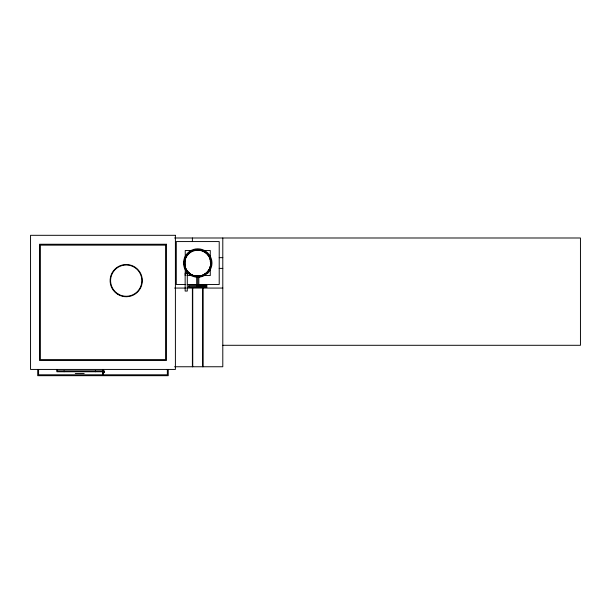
<?xml version="1.0" encoding="UTF-8"?>
<svg xmlns="http://www.w3.org/2000/svg" width="611" height="611" viewBox="0 0 611 611"><rect width="100%" height="100%" fill="white"/><g stroke="black" fill="none" stroke-linecap="round" stroke-linejoin="round"><path stroke-width="0.92" d="M198.819 276.302L196.673 276.302M198.819 277.104L197.758 277.241L197.758 285.291M174.593 237.992L580.45 237.992L580.45 345.291L222.794 345.291M219.212 257.666L222.794 257.666M219.212 268.389L222.794 268.389M187.027 275.546L192.389 275.546M201.004 275.546L210.276 275.546L210.276 266.274M198.827 276.348L196.681 276.348L196.681 286.368M185.836 284.489L176.296 284.489L176.296 241.566L219.212 241.566L219.212 284.489L187.737 284.489M198.827 285.329L206.694 285.329M198.827 285.436L206.694 285.436M198.827 285.604L206.694 285.604M198.827 285.826L206.694 285.826M198.827 286.085L206.694 286.085M188.814 286.368L206.694 286.368M206.694 286.903L196.681 286.903L196.681 287.437M196.681 287.124L206.694 287.124M196.681 287.292L206.694 287.292M206.694 287.399L188.814 287.437L188.814 285.291L206.694 285.291L206.694 287.437M174.593 288.064L185.836 288.064M186.89 288.064L222.794 288.064M174.593 366.753L222.794 366.753L222.794 237.992M56.93 370.862L102.526 370.862M102.564 371.755L56.93 371.755L56.93 369.434M75.275 373.542L84.181 373.542M196.597 277.089L198.903 277.394M210.276 261.638L210.276 250.51L185.24 250.51L185.24 266.274M203.119 288.064L203.119 366.753M202.585 288.064L202.585 366.753M198.827 277.241L198.827 286.368M192.748 288.064L192.748 366.753M192.389 237.992L192.389 241.566M192.389 288.064L192.389 366.753M185.24 268.13L185.24 275.546M168.246 369.434L168.246 375.689L37.706 375.689L37.706 369.434M167.353 369.434L167.353 374.795L38.6 374.795L38.6 369.434M103.419 369.434L103.419 374.795M102.526 369.434L102.526 374.795M95.377 370.862L95.377 371.755M64.079 370.862L64.079 371.755M194.382 275.905A13.052 13.052 0 0 1 188.333 254.268A13.052 13.052 0 0 1 210.215 259.37A13.052 13.052 0 0 1 195.215 276.096M187.264 273.522A1.069 1.069 0 0 1 187.264 275.042M185.965 273.354A1.069 1.069 0 0 1 187.035 273.354M102.976 370.984A0.894 0.894 0 0 1 104.313 371.679A0.894 0.894 0 0 1 103.114 372.595A0.894 0.894 0 0 1 102.793 371.121M104.168 371.541A0.894 0.894 0 0 1 103.549 372.87A0.894 0.894 0 0 1 102.511 371.832A0.894 0.894 0 0 1 103.839 371.213M102.976 370.801A0.894 0.894 0 0 1 104.313 371.457A0.894 0.894 0 0 1 103.19 372.443M102.976 372.351A0.894 0.894 0 0 1 102.648 371.129M207.236 272.514L204.464 274.645A13.411 13.411 0 0 1 191.052 274.645L188.272 272.514A13.411 13.411 0 0 1 188.272 253.542A13.411 13.411 0 0 1 207.236 253.542A13.411 13.411 0 0 1 207.236 272.514M207.809 273.079L204.861 275.34A14.213 14.213 0 0 1 190.647 275.34L187.699 273.079A14.213 14.213 0 0 1 187.699 252.977A14.213 14.213 0 0 1 207.809 252.977A14.213 14.213 0 0 1 207.809 273.079M175.403 235.311L30.55 235.311L30.55 369.434L175.403 369.434L175.403 235.311M166.459 244.247L39.494 244.247L39.494 360.49L166.459 360.49L166.459 244.247M165.566 245.148L40.387 245.148L40.387 359.596L165.566 359.596L165.566 245.148M187.294 273.17L185.148 273.17L185.148 291.057L187.294 291.057L187.294 273.17M118.167 294.571A16.092 16.092 0 0 0 142.31 280.632A16.092 16.092 0 0 0 118.167 266.694A16.092 16.092 0 0 0 118.167 294.571M118.389 294.181A15.649 15.649 0 0 0 141.867 280.632A15.649 15.649 0 0 0 118.389 267.076A15.649 15.649 0 0 0 118.389 294.181M189.586 273.568A13.289 13.289 0 0 0 210.803 264.647A13.289 13.289 0 0 0 192.473 250.731A13.289 13.289 0 0 0 189.586 273.568M189.509 273.667A13.411 13.411 0 0 0 210.925 264.662A13.411 13.411 0 0 0 192.419 250.617A13.411 13.411 0 0 0 189.509 273.667M189.662 273.468A13.159 13.159 0 0 0 210.68 264.632A13.159 13.159 0 0 0 192.518 250.846A13.159 13.159 0 0 0 189.662 273.468"/></g></svg>
